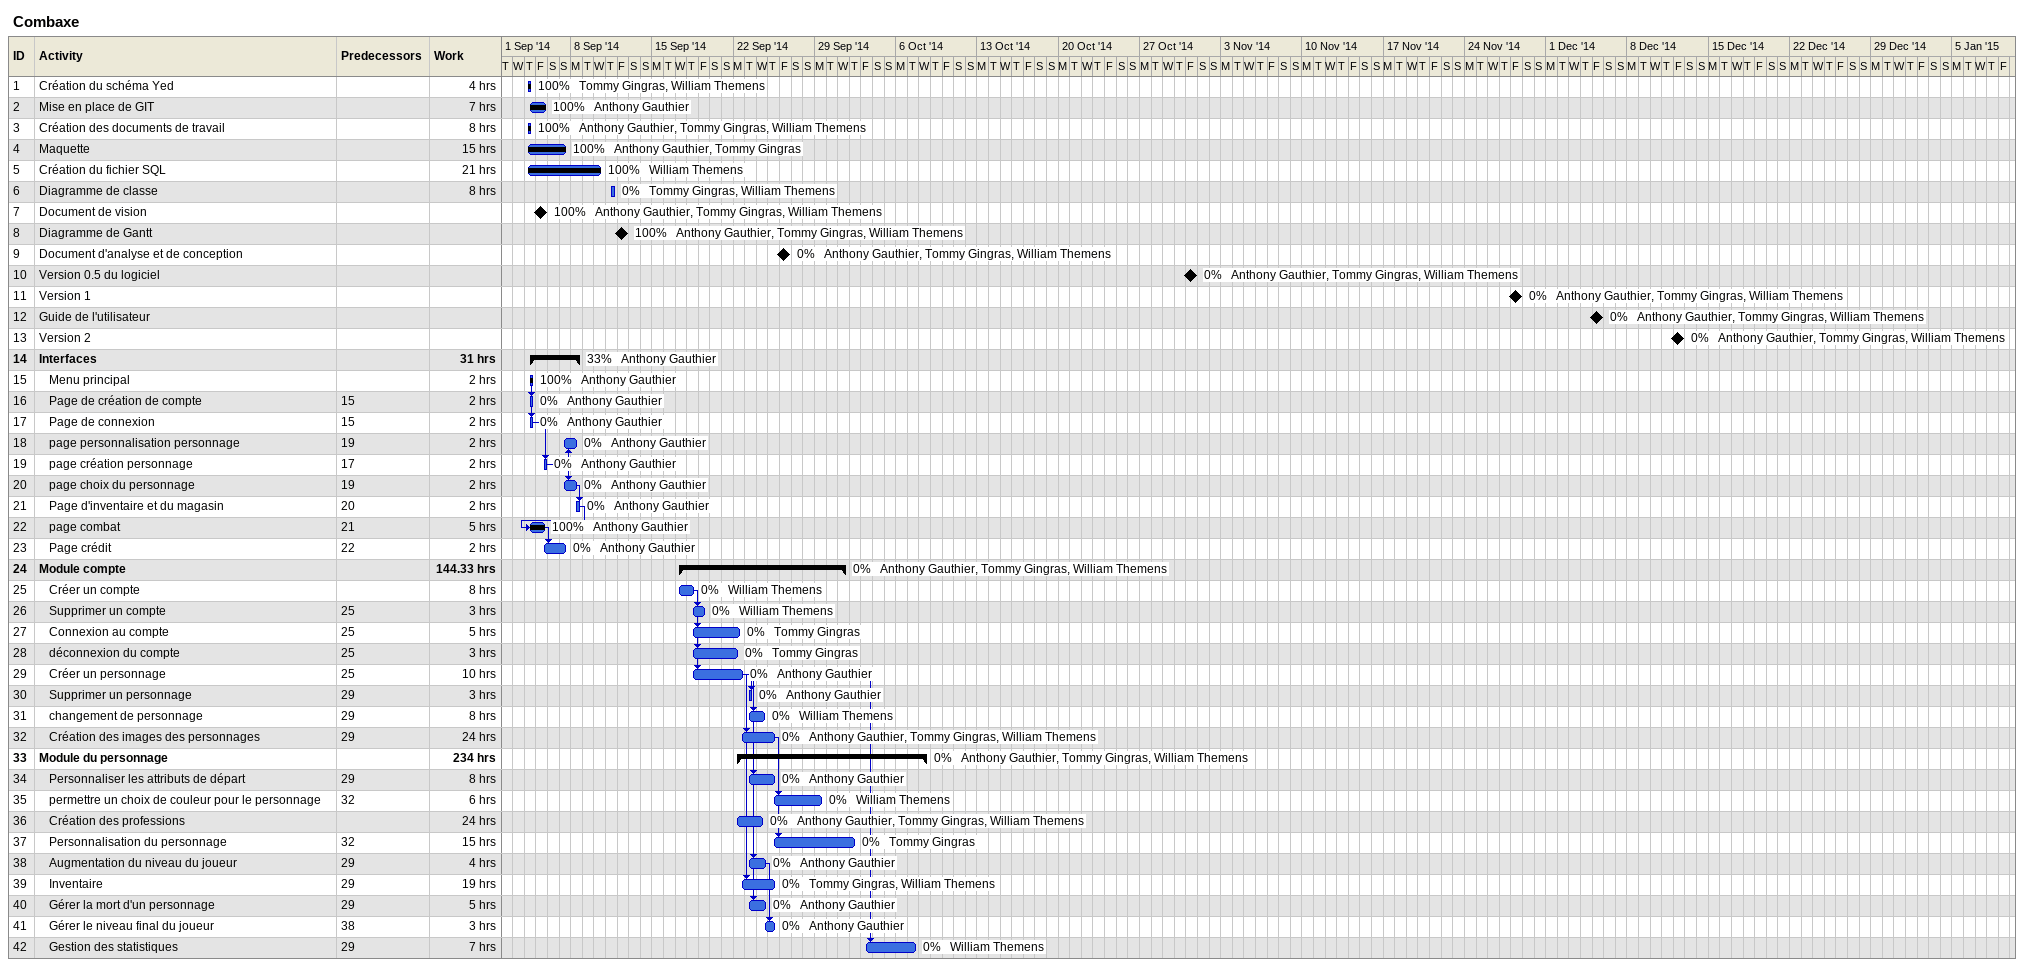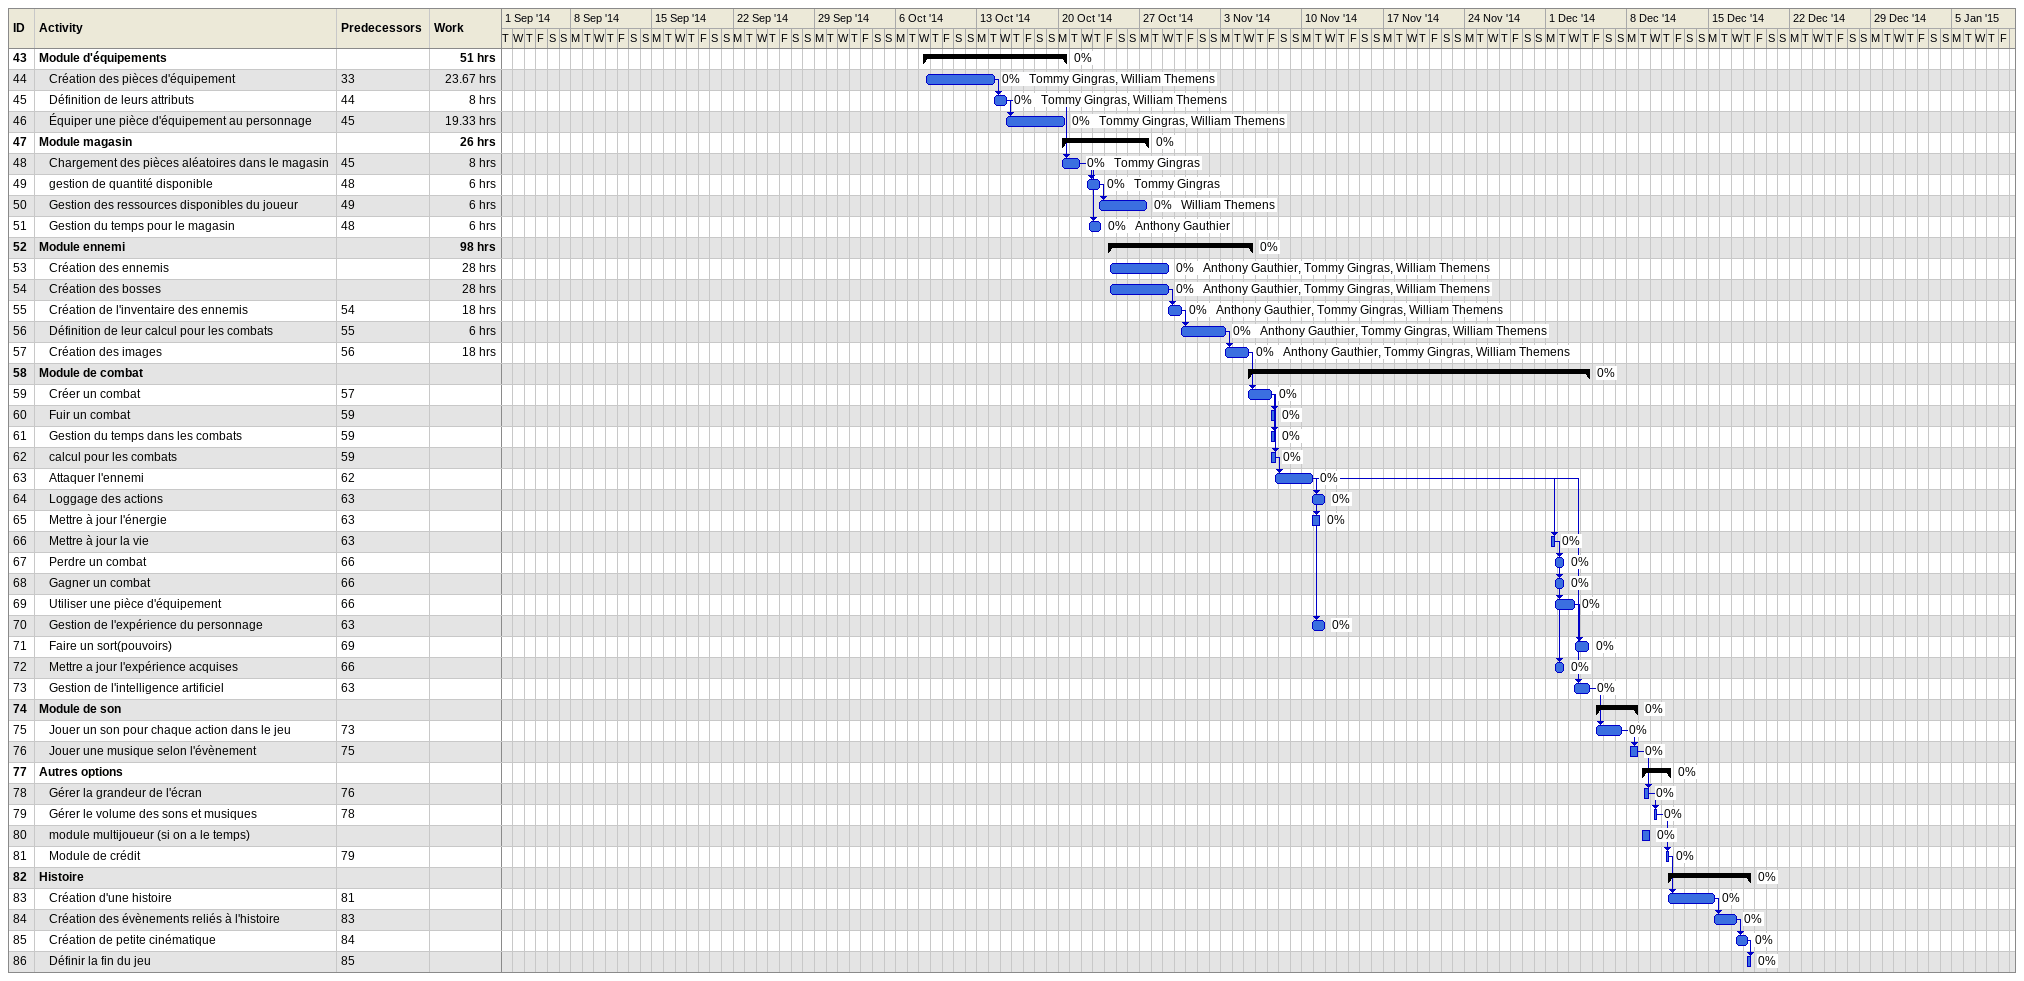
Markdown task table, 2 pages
Combaxe

| ID | Level | Task | Start | Finish | Predecessors | Resources | % complete | Work (h) |
|---|---|---|---|---|---|---|---|---|
| 1 | 1 | Création du schéma Yed | 2014-09-04 | 2014-09-04 |  | Tommy Gingras, William Themens | 100 | 4 |
| 2 | 1 | Mise en place de GIT | 2014-09-04 | 2014-09-05 |  | Anthony Gauthier | 100 | 7 |
| 3 | 1 | Création des documents de travail | 2014-09-04 | 2014-09-04 |  | Anthony Gauthier, Tommy Gingras, William Themens | 100 | 8 |
| 4 | 1 | Maquette | 2014-09-04 | 2014-09-07 |  | Anthony Gauthier, Tommy Gingras | 100 | 15 |
| 5 | 1 | Création du fichier SQL | 2014-09-04 | 2014-09-10 |  | William Themens | 100 | 21 |
| 6 | 1 | Diagramme de classe | 2014-09-11 | 2014-09-11 |  | Tommy Gingras, William Themens | 0 | 8 |
| 7 | 1 | Document de vision (milestone) | 2014-09-05 | 2014-09-05 |  | Anthony Gauthier, Tommy Gingras, William Themens | 100 |  |
| 8 | 1 | Diagramme de Gantt (milestone) | 2014-09-12 | 2014-09-12 |  | Anthony Gauthier, Tommy Gingras, William Themens | 100 |  |
| 9 | 1 | Document d'analyse et de conception (milestone) | 2014-09-26 | 2014-09-26 |  | Anthony Gauthier, Tommy Gingras, William Themens | 0 |  |
| 10 | 1 | Version 0.5 du logiciel (milestone) | 2014-10-31 | 2014-10-31 |  | Anthony Gauthier, Tommy Gingras, William Themens | 0 |  |
| 11 | 1 | Version 1 (milestone) | 2014-11-28 | 2014-11-28 |  | Anthony Gauthier, Tommy Gingras, William Themens | 0 |  |
| 12 | 1 | Guide de l'utilisateur (milestone) | 2014-12-05 | 2014-12-05 |  | Anthony Gauthier, Tommy Gingras, William Themens | 0 |  |
| 13 | 1 | Version 2 (milestone) | 2014-12-12 | 2014-12-12 |  | Anthony Gauthier, Tommy Gingras, William Themens | 0 |  |
| 14 | 1 | **Interfaces** | 2014-09-04 | 2014-09-08 |  | Anthony Gauthier | 33 | 31 |
| 15 | 2 | Menu principal | 2014-09-04 | 2014-09-04 |  | Anthony Gauthier | 100 | 2 |
| 16 | 2 | Page de création de compte | 2014-09-04 | 2014-09-04 | 15 | Anthony Gauthier | 0 | 2 |
| 17 | 2 | Page de connexion | 2014-09-04 | 2014-09-04 | 15 | Anthony Gauthier | 0 | 2 |
| 18 | 2 | page personnalisation personnage | 2014-09-07 | 2014-09-08 | 19 | Anthony Gauthier | 0 | 2 |
| 19 | 2 | page création personnage | 2014-09-05 | 2014-09-05 | 17 | Anthony Gauthier | 0 | 2 |
| 20 | 2 | page choix du personnage | 2014-09-07 | 2014-09-08 | 19 | Anthony Gauthier | 0 | 2 |
| 21 | 2 | Page d'inventaire et du magasin | 2014-09-08 | 2014-09-08 | 20 | Anthony Gauthier | 0 | 2 |
| 22 | 2 | page combat | 2014-09-04 | 2014-09-05 | 21 | Anthony Gauthier | 100 | 5 |
| 23 | 2 | Page crédit | 2014-09-05 | 2014-09-07 | 22 | Anthony Gauthier | 0 | 2 |
| 24 | 1 | **Module compte** | 2014-09-17 | 2014-10-01 |  | Anthony Gauthier, Tommy Gingras, William Themens | 0 | 144.33 |
| 25 | 2 | Créer un compte | 2014-09-17 | 2014-09-18 |  | William Themens | 0 | 8 |
| 26 | 2 | Supprimer un compte | 2014-09-18 | 2014-09-19 | 25 | William Themens | 0 | 3 |
| 27 | 2 | Connexion au compte | 2014-09-18 | 2014-09-22 | 25 | Tommy Gingras | 0 | 5 |
| 28 | 2 | déconnexion du compte | 2014-09-18 | 2014-09-22 | 25 | Tommy Gingras | 0 | 3 |
| 29 | 2 | Créer un personnage | 2014-09-18 | 2014-09-22 | 25 | Anthony Gauthier | 0 | 10 |
| 30 | 2 | Supprimer un personnage | 2014-09-23 | 2014-09-23 | 29 | Anthony Gauthier | 0 | 3 |
| 31 | 2 | changement de personnage | 2014-09-23 | 2014-09-24 | 29 | William Themens | 0 | 8 |
| 32 | 2 | Création des images des personnages | 2014-09-22 | 2014-09-25 | 29 | Anthony Gauthier, Tommy Gingras, William Themens | 0 | 24 |
| 33 | 1 | **Module du personnage** | 2014-09-22 | 2014-10-08 |  | Anthony Gauthier, Tommy Gingras, William Themens | 0 | 234 |
| 34 | 2 | Personnaliser les attributs de départ | 2014-09-23 | 2014-09-25 | 29 | Anthony Gauthier | 0 | 8 |
| 35 | 2 | permettre un choix de couleur pour le personnage | 2014-09-25 | 2014-09-29 | 32 | William Themens | 0 | 6 |
| 36 | 2 | Création des professions | 2014-09-22 | 2014-09-24 |  | Anthony Gauthier, Tommy Gingras, William Themens | 0 | 24 |
| 37 | 2 | Personnalisation du personnage | 2014-09-25 | 2014-10-02 | 32 | Tommy Gingras | 0 | 15 |
| 38 | 2 | Augmentation du niveau du joueur | 2014-09-23 | 2014-09-24 | 29 | Anthony Gauthier | 0 | 4 |
| 39 | 2 | Inventaire | 2014-09-22 | 2014-09-25 | 29 | Tommy Gingras, William Themens | 0 | 19 |
| 40 | 2 | Gérer la mort d'un personnage | 2014-09-23 | 2014-09-24 | 29 | Anthony Gauthier | 0 | 5 |
| 41 | 2 | Gérer le niveau final du joueur | 2014-09-24 | 2014-09-25 | 38 | Anthony Gauthier | 0 | 3 |
| 42 | 2 | Gestion des statistiques | 2014-10-03 | 2014-10-07 | 29 | William Themens | 0 | 7 |
| 43 | 1 | **Module d'équipements** | 2014-10-08 | 2014-10-20 |  |  | 0 | 51 |
| 44 | 2 | Création des pièces d'équipement | 2014-10-08 | 2014-10-14 | 33 | Tommy Gingras, William Themens | 0 | 23.67 |
| 45 | 2 | Définition de leurs attributs | 2014-10-14 | 2014-10-15 | 44 | Tommy Gingras, William Themens | 0 | 8 |
| 46 | 2 | Équiper une pièce d'équipement au personnage | 2014-10-15 | 2014-10-20 | 45 | Tommy Gingras, William Themens | 0 | 19.33 |
| 47 | 1 | **Module magasin** | 2014-10-20 | 2014-10-27 |  |  | 0 | 26 |
| 48 | 2 | Chargement des pièces aléatoires dans le magasin | 2014-10-20 | 2014-10-21 | 45 | Tommy Gingras | 0 | 8 |
| 49 | 2 | gestion de quantité disponible | 2014-10-22 | 2014-10-23 | 48 | Tommy Gingras | 0 | 6 |
| 50 | 2 | Gestion des ressources disponibles du joueur | 2014-10-23 | 2014-10-27 | 49 | William Themens | 0 | 6 |
| 51 | 2 | Gestion du temps pour le magasin | 2014-10-22 | 2014-10-23 | 48 | Anthony Gauthier | 0 | 6 |
| 52 | 1 | **Module ennemi** | 2014-10-24 | 2014-11-05 |  |  | 0 | 98 |
| 53 | 2 | Création des ennemis | 2014-10-24 | 2014-10-29 |  | Anthony Gauthier, Tommy Gingras, William Themens | 0 | 28 |
| 54 | 2 | Création des bosses | 2014-10-24 | 2014-10-29 |  | Anthony Gauthier, Tommy Gingras, William Themens | 0 | 28 |
| 55 | 2 | Création de l'inventaire des ennemis | 2014-10-29 | 2014-10-30 | 54 | Anthony Gauthier, Tommy Gingras, William Themens | 0 | 18 |
| 56 | 2 | Définition de leur calcul pour les combats | 2014-10-30 | 2014-11-03 | 55 | Anthony Gauthier, Tommy Gingras, William Themens | 0 | 6 |
| 57 | 2 | Création des images | 2014-11-03 | 2014-11-05 | 56 | Anthony Gauthier, Tommy Gingras, William Themens | 0 | 18 |
| 58 | 1 | **Module de combat** | 2014-11-05 | 2014-12-04 |  |  | 0 |  |
| 59 | 2 | Créer un combat | 2014-11-05 | 2014-11-07 | 57 |  | 0 |  |
| 60 | 2 | Fuir un combat | 2014-11-07 | 2014-11-07 | 59 |  | 0 |  |
| 61 | 2 | Gestion du temps dans les combats | 2014-11-07 | 2014-11-07 | 59 |  | 0 |  |
| 62 | 2 | calcul pour les combats | 2014-11-07 | 2014-11-07 | 59 |  | 0 |  |
| 63 | 2 | Attaquer l'ennemi | 2014-11-07 | 2014-11-10 | 62 |  | 0 |  |
| 64 | 2 | Loggage des actions | 2014-11-10 | 2014-11-11 | 63 |  | 0 |  |
| 65 | 2 | Mettre à jour l'énergie | 2014-11-10 | 2014-11-11 | 63 |  | 0 |  |
| 66 | 2 | Mettre à jour la vie | 2014-12-01 | 2014-12-01 | 63 |  | 0 |  |
| 67 | 2 | Perdre un combat | 2014-12-01 | 2014-12-02 | 66 |  | 0 |  |
| 68 | 2 | Gagner un combat | 2014-12-01 | 2014-12-02 | 66 |  | 0 |  |
| 69 | 2 | Utiliser une pièce d'équipement | 2014-12-01 | 2014-12-03 | 66 |  | 0 |  |
| 70 | 2 | Gestion de l'expérience du personnage | 2014-11-10 | 2014-11-11 | 63 |  | 0 |  |
| 71 | 2 | Faire un sort(pouvoirs) | 2014-12-03 | 2014-12-04 | 69 |  | 0 |  |
| 72 | 2 | Mettre a jour l'expérience acquises | 2014-12-01 | 2014-12-02 | 66 |  | 0 |  |
| 73 | 2 | Gestion de l'intelligence artificiel | 2014-12-03 | 2014-12-04 | 63 |  | 0 |  |
| 74 | 1 | **Module de son** | 2014-12-05 | 2014-12-08 |  |  | 0 |  |
| 75 | 2 | Jouer un son pour chaque action dans le jeu | 2014-12-05 | 2014-12-07 | 73 |  | 0 |  |
| 76 | 2 | Jouer une musique selon l'évènement | 2014-12-08 | 2014-12-08 | 75 |  | 0 |  |
| 77 | 1 | **Autres options** | 2014-12-09 | 2014-12-11 |  |  | 0 |  |
| 78 | 2 | Gérer la grandeur de l'écran | 2014-12-09 | 2014-12-09 | 76 |  | 0 |  |
| 79 | 2 | Gérer le volume des sons et musiques | 2014-12-10 | 2014-12-10 | 78 |  | 0 |  |
| 80 | 2 | module multijoueur (si on a le temps) | 2014-12-09 | 2014-12-09 |  |  | 0 |  |
| 81 | 2 | Module de crédit | 2014-12-11 | 2014-12-11 | 79 |  | 0 |  |
| 82 | 1 | **Histoire** | 2014-12-11 | 2014-12-18 |  |  | 0 |  |
| 83 | 2 | Création d'une histoire | 2014-12-11 | 2014-12-15 | 81 |  | 0 |  |
| 84 | 2 | Création des évènements reliés à l'histoire | 2014-12-15 | 2014-12-17 | 83 |  | 0 |  |
| 85 | 2 | Création de petite cinématique | 2014-12-17 | 2014-12-18 | 84 |  | 0 |  |
| 86 | 2 | Définir la fin du jeu | 2014-12-18 | 2014-12-18 | 85 |  | 0 |  |
